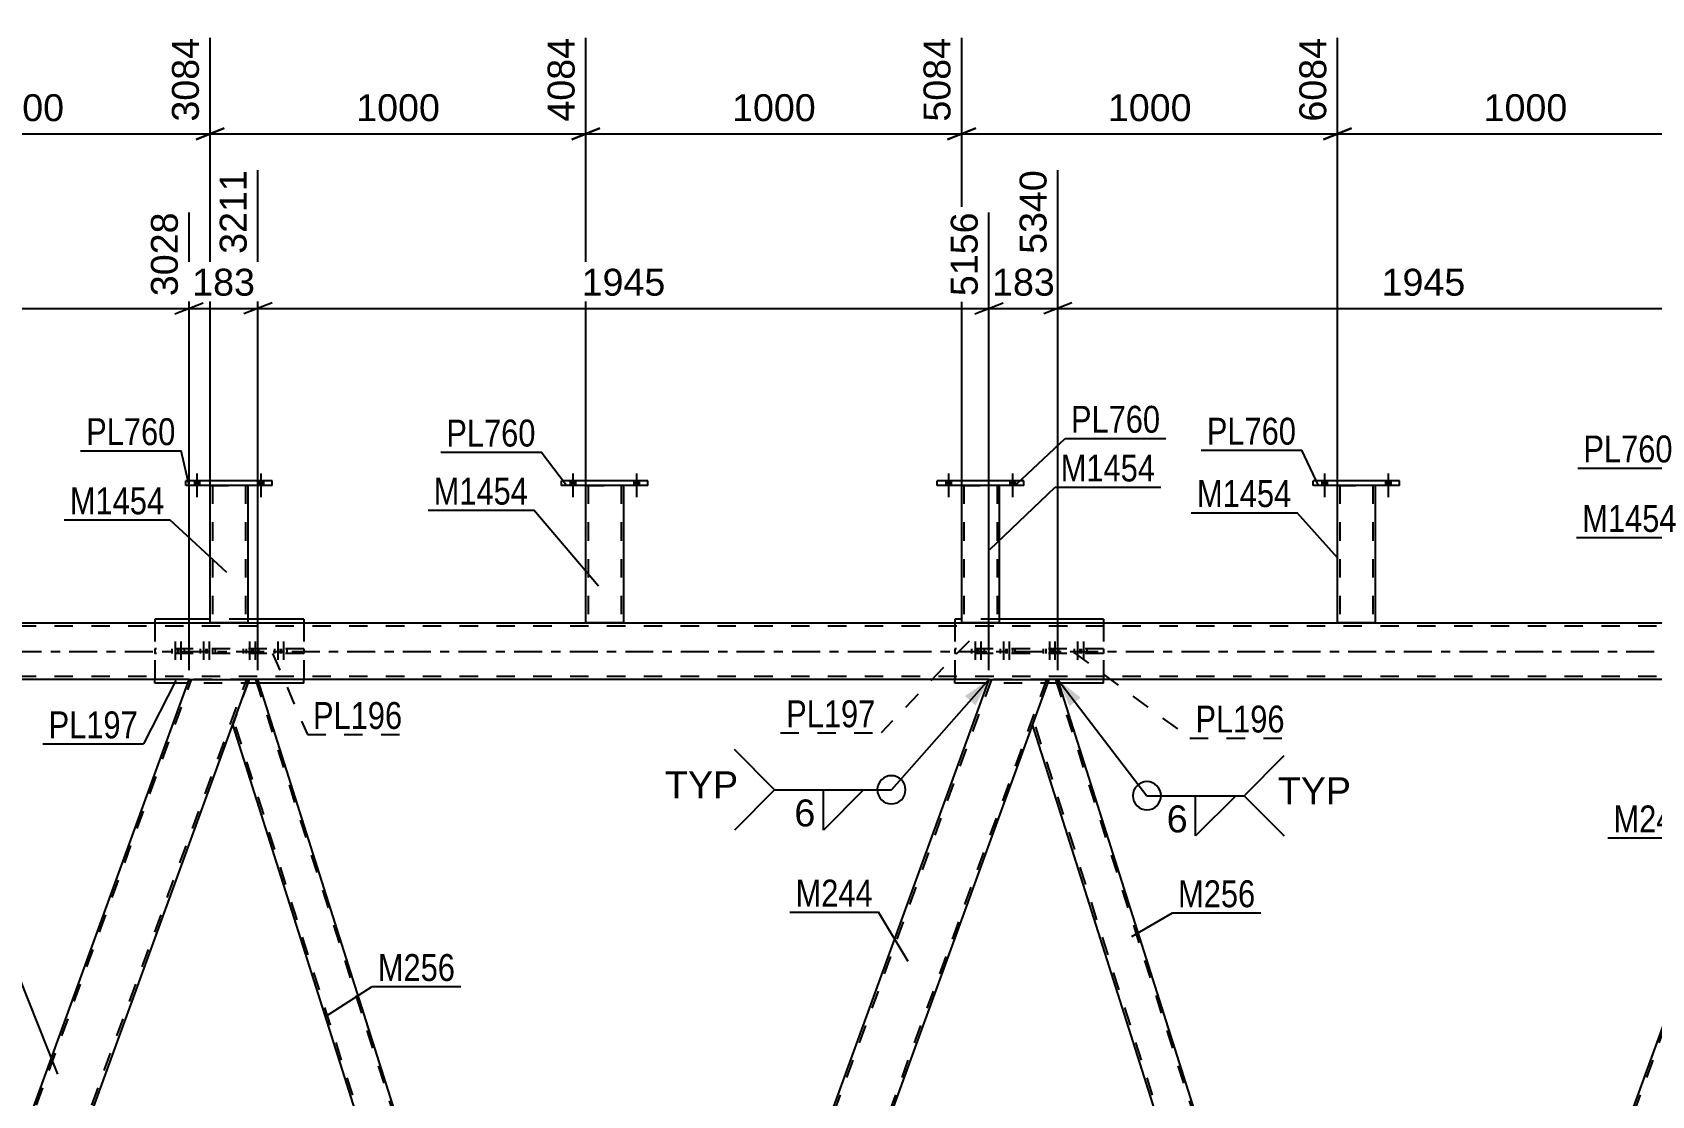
# Model space of a CAD drawing. Header units: millimetres. Extents: x -136 to 705, y -401 to 193.
# Drawn here: x 64.4 to 236.8, y -47.3 to 65.9 of the extents above; entities that cross this region are included whole.
import ezdxf

# ---------------------------------------------------------------- set-up
doc = ezdxf.new("R2010")
doc.units = ezdxf.units.MM
doc.linetypes.add('DXK_LINE_DOT2', pattern=[3.9198, 1.9599, -1.9599])
doc.linetypes.add('DXK_LINE_DOT3', pattern=[5.9187, 2.979, -0.9799, 0.9799, -0.9799])
doc.styles.add('Arial', font='ARIAL.TTF', dxfattribs={"height": 0.2})
doc.styles.add('Arial Narrow', font='ARIALN.TTF', dxfattribs={"height": 0.2})

# ---------------------------------------------------------------- blocks, each defined once
blk = doc.blocks.new('Part-318464307-3209 - 3161')
at = {"color": 2, "linetype": 'Continuous'}
for p, q in [((163.34, 3.03), (163.34, 17.67)), ((167.34, 17.67), (167.34, 3.03)), ((167.31, 3.03), (163.34, 3.03)), ((167.34, 3.03), (167.31, 3.03))]:
    blk.add_line(p, q, dxfattribs=at)
at = {"color": 7, "linetype": 'DXK_LINE_DOT2'}
for p, q in [((163.34, 17.67), (167.34, 17.67)), ((163.58, 17.67), (163.58, 3.03)), ((167.1, 17.67), (167.1, 3.03)), ((167.03, 3.03), (167.05, 3.03)), ((167.05, 3.03), (167.09, 3.03)), ((167.09, 3.03), (167.1, 3.03))]:
    blk.add_line(p, q, dxfattribs=at)
blk = doc.blocks.new('Part-318464307-3214 - 3161')
at = {"color": 2, "linetype": 'Continuous'}
for p, q in [((160.74, 17.67), (160.74, 18.15)), ((169.94, 18.15), (160.74, 18.15)), ((169.94, 17.67), (160.74, 17.67)), ((169.94, 17.67), (169.94, 18.15))]:
    blk.add_line(p, q, dxfattribs=at)
blk = doc.blocks.new('Part-318464307-3348 - 3161')
at = {"color": 2, "linetype": 'Continuous'}
for p, q in [((83.35, 3.03), (83.35, 17.67)), ((87.35, 17.67), (87.35, 3.03)), ((87.31, 3.03), (83.35, 3.03)), ((87.35, 3.03), (87.31, 3.03))]:
    blk.add_line(p, q, dxfattribs=at)
at = {"color": 7, "linetype": 'DXK_LINE_DOT2'}
for p, q in [((83.35, 17.67), (87.35, 17.67)), ((83.59, 17.67), (83.59, 3.03)), ((87.11, 17.67), (87.11, 3.03)), ((87.09, 3.03), (87.11, 3.03))]:
    blk.add_line(p, q, dxfattribs=at)
blk = doc.blocks.new('Part-318464307-3219 - 3161')
at = {"color": 2, "linetype": 'Continuous'}
for p, q in [((203.34, 3.03), (203.34, 17.67)), ((207.34, 17.67), (207.34, 3.03)), ((207.31, 3.03), (203.34, 3.03)), ((207.34, 3.03), (207.31, 3.03))]:
    blk.add_line(p, q, dxfattribs=at)
at = {"color": 7, "linetype": 'DXK_LINE_DOT2'}
for p, q in [((203.34, 17.67), (207.34, 17.67)), ((203.58, 17.67), (203.58, 3.03)), ((207.1, 17.67), (207.1, 3.03)), ((207.08, 3.03), (207.1, 3.03))]:
    blk.add_line(p, q, dxfattribs=at)
blk = doc.blocks.new('Part-318464307-3231 - 3161')
at = {"color": 2, "linetype": 'Continuous'}
for p, q in [((80.75, 17.67), (80.75, 18.15)), ((89.95, 18.15), (80.75, 18.15)), ((89.95, 17.67), (80.75, 17.67)), ((89.95, 17.67), (89.95, 18.15))]:
    blk.add_line(p, q, dxfattribs=at)
blk = doc.blocks.new('Part-318464307-3256 - 3161')
at = {"color": 2, "linetype": 'Continuous'}
for p, q in [((200.74, 17.67), (200.74, 18.15)), ((209.94, 18.15), (200.74, 18.15)), ((209.94, 17.67), (200.74, 17.67)), ((209.94, 17.67), (209.94, 18.15))]:
    blk.add_line(p, q, dxfattribs=at)
blk = doc.blocks.new('Bolt-318464307-3351 - 3161')
at = {"linetype": 'Continuous'}
for points in [[(161.66, 17.67), (162.22, 17.67), (162.22, 18.15), (161.66, 18.15)], [(161.66, 17.67), (162.22, 17.67), (162.22, 18.15), (161.66, 18.15)], [(168.46, 17.67), (169.02, 17.67), (169.02, 18.15), (168.46, 18.15)], [(168.46, 17.67), (169.02, 17.67), (169.02, 18.15), (168.46, 18.15)]]:
    blk.add_hatch(color=1, dxfattribs=at).paths.add_polyline_path(points)
at = {"color": 1, "linetype": 'Continuous'}
for p, q in [((161.66, 18.15), (161.66, 17.67)), ((161.66, 18.15), (161.66, 17.67)), ((161.94, 18.95), (161.94, 16.43)), ((161.94, 18.95), (161.94, 16.43)), ((162.22, 18.15), (162.22, 17.67)), ((162.22, 18.15), (162.22, 17.67)), ((168.46, 18.15), (168.46, 17.67)), ((168.46, 18.15), (168.46, 17.67)), ((168.74, 18.95), (168.74, 16.43)), ((168.74, 18.95), (168.74, 16.43)), ((169.02, 18.15), (169.02, 17.67)), ((169.02, 18.15), (169.02, 17.67))]:
    blk.add_line(p, q, dxfattribs=at)
blk = doc.blocks.new('Part-318464307-3361 - 3161')
at = {"color": 7, "linetype": 'DXK_LINE_DOT2'}
for p, q in [((629.28, 2.68), (-40.02, 2.68)), ((629.28, -2.68), (-40.02, -2.68)), ((87.49, -3), (81.11, -3)), ((172.62, -3), (166.24, -3))]:
    blk.add_line(p, q, dxfattribs=at)
at = {"color": 2, "linetype": 'Continuous'}
for p, q in [((629.28, 3), (-36.02, 3)), ((81.11, -3), (2.36, -3)), ((166.24, -3), (87.49, -3)), ((251.37, -3), (172.62, -3))]:
    blk.add_line(p, q, dxfattribs=at)
at = {"color": 7, "linetype": 'DXK_LINE_DOT3'}
blk.add_line((-50.02, 0), (629.28, 0), dxfattribs=at)
blk = doc.blocks.new('Part-318464307-3371 - 3161')
at = {"color": 2, "linetype": 'Continuous'}
for p, q in [((120.74, 17.67), (120.74, 18.15)), ((129.94, 18.15), (120.74, 18.15)), ((129.94, 17.67), (120.74, 17.67)), ((129.94, 17.67), (129.94, 18.15))]:
    blk.add_line(p, q, dxfattribs=at)
blk = doc.blocks.new('Bolt-318464307-3752 - 3161')
at = {"linetype": 'Continuous'}
for points in [[(81.67, 17.67), (82.23, 17.67), (82.23, 18.15), (81.67, 18.15)], [(81.67, 17.67), (82.23, 17.67), (82.23, 18.15), (81.67, 18.15)], [(88.47, 17.67), (89.03, 17.67), (89.03, 18.15), (88.47, 18.15)], [(88.47, 17.67), (89.03, 17.67), (89.03, 18.15), (88.47, 18.15)]]:
    blk.add_hatch(color=1, dxfattribs=at).paths.add_polyline_path(points)
at = {"color": 1, "linetype": 'Continuous'}
for p, q in [((81.67, 18.15), (81.67, 17.67)), ((81.67, 18.15), (81.67, 17.67)), ((81.95, 18.95), (81.95, 16.43)), ((81.95, 18.95), (81.95, 16.43)), ((82.23, 18.15), (82.23, 17.67)), ((82.23, 18.15), (82.23, 17.67)), ((88.47, 18.15), (88.47, 17.67)), ((88.47, 18.15), (88.47, 17.67)), ((88.75, 18.95), (88.75, 16.43)), ((88.75, 18.95), (88.75, 16.43)), ((89.03, 18.15), (89.03, 17.67)), ((89.03, 18.15), (89.03, 17.67))]:
    blk.add_line(p, q, dxfattribs=at)
blk = doc.blocks.new('Part-318464307-3433 - 3161')
at = {"color": 2, "linetype": 'Continuous'}
for p, q in [((251.37, -3), (208.07, -121.97)), ((257.76, -3), (214.46, -121.97)), ((251.37, -3), (257.76, -3)), ((214.42, -121.97), (208.07, -121.97)), ((214.46, -121.97), (214.42, -121.97))]:
    blk.add_line(p, q, dxfattribs=at)
at = {"color": 7, "linetype": 'DXK_LINE_DOT2'}
for p, q in [((251.63, -3), (208.33, -121.97)), ((257.5, -3), (214.2, -121.97))]:
    blk.add_line(p, q, dxfattribs=at)
blk = doc.blocks.new('Part-318464307-3438 - 3161')
at = {"color": 7, "linetype": 'DXK_LINE_DOT2'}
for p, q in [((87.49, -3), (85.76, -7.77)), ((88.44, -3), (87.49, -3)), ((88.19, -3), (124.54, -117.58)), ((122.24, -121.97), (85.89, -7.4)), ((122.94, -121.97), (124.67, -117.21)), ((121.99, -121.97), (122.94, -121.97))]:
    blk.add_line(p, q, dxfattribs=at)
at = {"color": 2, "linetype": 'Continuous'}
for p, q in [((124.67, -117.21), (88.44, -3)), ((121.99, -121.97), (85.76, -7.77))]:
    blk.add_line(p, q, dxfattribs=at)
blk = doc.blocks.new('Part-318464307-3524 - 3161')
at = {"color": 7, "linetype": 'DXK_LINE_DOT2'}
for p, q in [((178.45, 0.27), (162.6, 0.27)), ((162.6, 0.27), (162.6, -0.21)), ((169, 0.27), (169, -0.21)), ((172.04, -0.21), (172.04, 0.27)), ((178.45, 0.27), (178.45, -0.21)), ((178.45, -0.21), (162.6, -0.21))]:
    blk.add_line(p, q, dxfattribs=at)
blk = doc.blocks.new('Part-318464307-3529 - 3161')
at = {"color": 2, "linetype": 'Continuous'}
for p, q in [((162.6, 3.43), (162.6, 3)), ((163.34, 3.43), (162.6, 3.43)), ((178.45, 3.43), (167.34, 3.43)), ((178.45, 3.43), (178.45, 3)), ((162.6, -3.37), (162.6, -3)), ((166.11, -3.37), (162.6, -3.37)), ((178.45, -3.37), (173.69, -3.37)), ((178.45, -3.37), (178.45, -3))]:
    blk.add_line(p, q, dxfattribs=at)
at = {"color": 7, "linetype": 'DXK_LINE_DOT2'}
for p, q in [((162.6, 3), (162.6, -3)), ((167.34, 3.43), (163.34, 3.43)), ((178.45, 3), (178.45, -3)), ((173.69, -3.37), (166.11, -3.37))]:
    blk.add_line(p, q, dxfattribs=at)
blk = doc.blocks.new('Bolt-318464307-3753 - 3161')
at = {"color": 1, "linetype": 'DXK_LINE_DOT2'}
for p, q in [((172.31, 0.27), (172.31, -0.21)), ((172.67, 1.07), (172.67, -1.93)), ((172.91, 0.27), (172.91, -0.21)), ((173.03, 0.27), (173.03, -0.21)), ((173.27, 1.07), (173.27, -1.93)), ((173.63, 0.27), (173.63, -0.21)), ((175.32, 0.27), (175.32, -0.21)), ((175.68, 1.07), (175.68, -1.93)), ((175.93, 0.27), (175.93, -0.21)), ((176.04, 0.27), (176.04, -0.21)), ((176.29, 1.07), (176.29, -1.93)), ((176.65, 0.27), (176.65, -0.21))]:
    blk.add_line(p, q, dxfattribs=at)
blk = doc.blocks.new('Part-318464307-3626 - 3161')
at = {"color": 2, "linetype": 'Continuous'}
for p, q in [((77.46, 3.43), (77.46, 3)), ((83.35, 3.43), (77.46, 3.43)), ((93.32, 3.43), (87.35, 3.43)), ((93.32, 3.43), (93.32, 3)), ((77.46, -3.37), (77.46, -3)), ((80.97, -3.37), (77.46, -3.37)), ((93.32, -3.37), (88.56, -3.37)), ((93.32, -3.37), (93.32, -3))]:
    blk.add_line(p, q, dxfattribs=at)
at = {"color": 7, "linetype": 'DXK_LINE_DOT2'}
for p, q in [((77.46, 3), (77.46, -3)), ((87.35, 3.43), (83.35, 3.43)), ((93.32, 3), (93.32, -3)), ((88.56, -3.37), (80.97, -3.37))]:
    blk.add_line(p, q, dxfattribs=at)
blk = doc.blocks.new('Bolt-318464307-3628 - 3161')
at = {"color": 1, "linetype": 'DXK_LINE_DOT2'}
for p, q in [((87.17, 0.27), (87.17, -0.21)), ((87.53, 1.07), (87.53, -1.93)), ((87.78, 0.27), (87.78, -0.21)), ((87.89, 0.27), (87.89, -0.21)), ((88.14, 1.07), (88.14, -1.93)), ((88.5, 0.27), (88.5, -0.21)), ((90.19, 0.27), (90.19, -0.21)), ((90.55, 1.07), (90.55, -1.93)), ((90.79, 0.27), (90.79, -0.21)), ((90.91, 0.27), (90.91, -0.21)), ((91.15, 1.07), (91.15, -1.93)), ((91.51, 0.27), (91.51, -0.21))]:
    blk.add_line(p, q, dxfattribs=at)
blk = doc.blocks.new('Bolt-318464307-3630 - 3161')
at = {"color": 1, "linetype": 'DXK_LINE_DOT2'}
for p, q in [((164.4, 0.27), (164.4, -0.21)), ((164.76, 1.07), (164.76, -1.93)), ((165, 0.27), (165, -0.21)), ((165.12, 0.27), (165.12, -0.21)), ((165.36, 1.07), (165.36, -1.93)), ((165.72, 0.27), (165.72, -0.21)), ((167.42, 0.27), (167.42, -0.21)), ((167.78, 1.07), (167.78, -1.93)), ((168.02, 0.27), (168.02, -0.21)), ((168.14, 0.27), (168.14, -0.21)), ((168.38, 1.07), (168.38, -1.93)), ((168.74, 0.27), (168.74, -0.21))]:
    blk.add_line(p, q, dxfattribs=at)
blk = doc.blocks.new('Part-318464307-3650 - 3161')
at = {"color": 2, "linetype": 'Continuous'}
for p, q in [((123.34, 3.03), (123.34, 17.67)), ((127.34, 17.67), (127.34, 3.03)), ((127.31, 3.03), (123.34, 3.03)), ((127.34, 3.03), (127.31, 3.03))]:
    blk.add_line(p, q, dxfattribs=at)
at = {"color": 7, "linetype": 'DXK_LINE_DOT2'}
for p, q in [((123.34, 17.67), (127.34, 17.67)), ((123.58, 17.67), (123.58, 3.03)), ((127.1, 17.67), (127.1, 3.03)), ((127.09, 3.03), (127.1, 3.03))]:
    blk.add_line(p, q, dxfattribs=at)
blk = doc.blocks.new('Bolt-318464307-3677 - 3161')
at = {"linetype": 'Continuous'}
for points in [[(201.66, 17.67), (202.22, 17.67), (202.22, 18.15), (201.66, 18.15)], [(201.66, 17.67), (202.22, 17.67), (202.22, 18.15), (201.66, 18.15)], [(208.46, 17.67), (209.02, 17.67), (209.02, 18.15), (208.46, 18.15)], [(208.46, 17.67), (209.02, 17.67), (209.02, 18.15), (208.46, 18.15)]]:
    blk.add_hatch(color=1, dxfattribs=at).paths.add_polyline_path(points)
at = {"color": 1, "linetype": 'Continuous'}
for p, q in [((201.66, 18.15), (201.66, 17.67)), ((201.66, 18.15), (201.66, 17.67)), ((201.94, 18.95), (201.94, 16.43)), ((201.94, 18.95), (201.94, 16.43)), ((202.22, 18.15), (202.22, 17.67)), ((202.22, 18.15), (202.22, 17.67)), ((208.46, 18.15), (208.46, 17.67)), ((208.46, 18.15), (208.46, 17.67)), ((208.74, 18.95), (208.74, 16.43)), ((208.74, 18.95), (208.74, 16.43)), ((209.02, 18.15), (209.02, 17.67)), ((209.02, 18.15), (209.02, 17.67))]:
    blk.add_line(p, q, dxfattribs=at)
blk = doc.blocks.new('Part-318464307-3690 - 3161')
at = {"color": 2, "linetype": 'Continuous'}
for p, q in [((166.24, -3), (122.94, -121.97)), ((172.62, -3), (129.32, -121.97)), ((166.24, -3), (172.62, -3)), ((129.28, -121.97), (122.94, -121.97)), ((129.32, -121.97), (129.28, -121.97))]:
    blk.add_line(p, q, dxfattribs=at)
at = {"color": 7, "linetype": 'DXK_LINE_DOT2'}
for p, q in [((166.5, -3), (123.19, -121.97)), ((172.37, -3), (129.07, -121.97))]:
    blk.add_line(p, q, dxfattribs=at)
blk = doc.blocks.new('Bolt-318464307-3738 - 3161')
at = {"linetype": 'Continuous'}
for points in [[(121.66, 17.67), (122.22, 17.67), (122.22, 18.15), (121.66, 18.15)], [(121.66, 17.67), (122.22, 17.67), (122.22, 18.15), (121.66, 18.15)], [(128.46, 17.67), (129.02, 17.67), (129.02, 18.15), (128.46, 18.15)], [(128.46, 17.67), (129.02, 17.67), (129.02, 18.15), (128.46, 18.15)]]:
    blk.add_hatch(color=1, dxfattribs=at).paths.add_polyline_path(points)
at = {"color": 1, "linetype": 'Continuous'}
for p, q in [((121.66, 18.15), (121.66, 17.67)), ((121.66, 18.15), (121.66, 17.67)), ((121.94, 18.95), (121.94, 16.43)), ((121.94, 18.95), (121.94, 16.43)), ((122.22, 18.15), (122.22, 17.67)), ((122.22, 18.15), (122.22, 17.67)), ((128.46, 18.15), (128.46, 17.67)), ((128.46, 18.15), (128.46, 17.67)), ((128.74, 18.95), (128.74, 16.43)), ((128.74, 18.95), (128.74, 16.43)), ((129.02, 18.15), (129.02, 17.67)), ((129.02, 18.15), (129.02, 17.67))]:
    blk.add_line(p, q, dxfattribs=at)
blk = doc.blocks.new('Bolt-318464307-3739 - 3161')
at = {"color": 1, "linetype": 'DXK_LINE_DOT2'}
for p, q in [((79.27, 0.27), (79.27, -0.21)), ((79.63, 1.07), (79.63, -1.93)), ((79.87, 0.27), (79.87, -0.21)), ((79.99, 0.27), (79.99, -0.21)), ((80.23, 1.07), (80.23, -1.93)), ((80.59, 0.27), (80.59, -0.21)), ((82.28, 0.27), (82.28, -0.21)), ((82.64, 1.07), (82.64, -1.93)), ((82.88, 0.27), (82.88, -0.21)), ((83, 0.27), (83, -0.21)), ((83.24, 1.07), (83.24, -1.93)), ((83.6, 0.27), (83.6, -0.21))]:
    blk.add_line(p, q, dxfattribs=at)
blk = doc.blocks.new('Part-318464307-3773 - 3161')
at = {"color": 7, "linetype": 'DXK_LINE_DOT2'}
for p, q in [((172.62, -3), (170.89, -7.77)), ((173.57, -3), (172.62, -3)), ((173.32, -3), (209.67, -117.58)), ((207.37, -121.97), (171.02, -7.4)), ((208.07, -121.97), (209.81, -117.21)), ((207.12, -121.97), (208.07, -121.97))]:
    blk.add_line(p, q, dxfattribs=at)
at = {"color": 2, "linetype": 'Continuous'}
for p, q in [((209.81, -117.21), (173.57, -3)), ((207.12, -121.97), (170.89, -7.77))]:
    blk.add_line(p, q, dxfattribs=at)
blk = doc.blocks.new('Part-318464307-3783 - 3161')
at = {"color": 2, "linetype": 'Continuous'}
for p, q in [((37.8, -121.97), (81.11, -3)), ((44.19, -121.97), (87.49, -3)), ((81.11, -3), (87.49, -3)), ((44.15, -121.97), (37.8, -121.97)), ((44.19, -121.97), (44.15, -121.97))]:
    blk.add_line(p, q, dxfattribs=at)
at = {"color": 7, "linetype": 'DXK_LINE_DOT2'}
for p, q in [((38.06, -121.97), (81.36, -3)), ((43.93, -121.97), (87.24, -3))]:
    blk.add_line(p, q, dxfattribs=at)
blk = doc.blocks.new('Part-318464307-3793 - 3161')
at = {"color": 7, "linetype": 'DXK_LINE_DOT2'}
for p, q in [((93.32, 0.27), (77.46, 0.27)), ((77.46, 0.27), (77.46, -0.21)), ((83.87, 0.27), (83.87, -0.21)), ((86.91, -0.21), (86.91, 0.27)), ((93.32, 0.27), (93.32, -0.21)), ((93.32, -0.21), (77.46, -0.21))]:
    blk.add_line(p, q, dxfattribs=at)
blk = doc.blocks.new('StraightDimension-318464307-4504 - 3161')
at = {"color": 7, "linetype": 'Continuous'}
for p, q in [((83.35, 17.62), (83.35, 65.3)), ((123.34, 16.31), (123.34, 65.3)), ((84.85, 55.7), (81.85, 54.5)), ((121.84, 54.5), (124.84, 55.7)), ((83.35, 55.1), (123.34, 55.1))]:
    blk.add_line(p, q, dxfattribs=at)
at = {"color": 0, "linetype": 'Continuous'}
blk.add_wipeout([(122.74, 65.9), (118.54, 65.9), (118.54, 55.8), (122.74, 55.8)], dxfattribs=at)
at = {"color": 0}
blk.add_wipeout([(108.39, 55.85), (108.39, 60.05), (98.3, 60.05), (98.3, 55.85)], dxfattribs=at)
at = {"color": 3, "linetype": 'Continuous', "style": 'Arial'}
blk.add_text('4084', height=2.865, rotation=90.0002, dxfattribs=at).set_placement((122.14, 56.4))
at = {"color": 3, "style": 'Arial'}
blk.add_text('1000', height=2.865, dxfattribs=at).set_placement((98.9, 56.45))
blk = doc.blocks.new('StraightDimension-318464307-4514 - 3161')
at = {"color": 7, "linetype": 'Continuous'}
for p, q in [((43.34, 17.62), (43.34, 65.3)), ((83.35, 17.62), (83.35, 65.3)), ((44.84, 55.7), (41.84, 54.5)), ((81.85, 54.5), (84.85, 55.7)), ((43.34, 55.1), (83.35, 55.1))]:
    blk.add_line(p, q, dxfattribs=at)
at = {"color": 0, "linetype": 'Continuous'}
blk.add_wipeout([(82.75, 65.9), (78.55, 65.9), (78.55, 55.8), (82.75, 55.8)], dxfattribs=at)
at = {"color": 0}
blk.add_wipeout([(68.39, 55.85), (68.39, 60.05), (58.3, 60.05), (58.3, 55.85)], dxfattribs=at)
at = {"color": 3, "linetype": 'Continuous', "style": 'Arial'}
blk.add_text('3084', height=2.865, rotation=90.0002, dxfattribs=at).set_placement((82.15, 56.4))
at = {"color": 3, "style": 'Arial'}
blk.add_text('1000', height=2.865, dxfattribs=at).set_placement((58.9, 56.45))
blk = doc.blocks.new('StraightDimension-318464307-4474 - 3161')
at = {"color": 7, "linetype": 'Continuous'}
for p, q in [((203.34, 15.44), (203.34, 65.3)), ((243.34, 18.67), (243.34, 65.3)), ((204.84, 55.7), (201.84, 54.5)), ((241.84, 54.5), (244.84, 55.7)), ((203.34, 55.1), (243.34, 55.1))]:
    blk.add_line(p, q, dxfattribs=at)
at = {"color": 0, "linetype": 'Continuous'}
blk.add_wipeout([(242.74, 65.9), (238.54, 65.9), (238.54, 55.8), (242.74, 55.8)], dxfattribs=at)
at = {"color": 0}
blk.add_wipeout([(228.39, 55.85), (228.39, 60.05), (218.29, 60.05), (218.29, 55.85)], dxfattribs=at)
at = {"color": 3, "linetype": 'Continuous', "style": 'Arial'}
blk.add_text('7084', height=2.865, rotation=90.0002, dxfattribs=at).set_placement((242.14, 56.4))
at = {"color": 3, "style": 'Arial'}
blk.add_text('1000', height=2.865, dxfattribs=at).set_placement((218.89, 56.45))
blk = doc.blocks.new('StraightDimension-318464307-4916 - 3161')
at = {"color": 7, "linetype": 'Continuous'}
for p, q in [((173.57, -2), (173.57, 51.22)), ((166.24, -2), (166.24, 46.72)), ((164.74, 35.92), (167.74, 37.12)), ((166.24, 36.52), (173.57, 36.52)), ((175.07, 37.12), (172.07, 35.92))]:
    blk.add_line(p, q, dxfattribs=at)
at = {"color": 0}
blk.add_wipeout([(173.84, 37.27), (173.84, 41.47), (165.97, 41.47), (165.97, 37.27)], dxfattribs=at)
at = {"color": 3, "style": 'Arial'}
blk.add_text('183', height=2.865, dxfattribs=at).set_placement((166.57, 37.87))
at = {"color": 0, "linetype": 'Continuous'}
blk.add_wipeout([(172.97, 51.82), (168.77, 51.82), (168.77, 41.72), (172.97, 41.72)], dxfattribs=at)
at = {"color": 3, "linetype": 'Continuous', "style": 'Arial'}
blk.add_text('5340', height=2.865, rotation=90.0002, dxfattribs=at).set_placement((172.37, 42.32))
blk = doc.blocks.new('StraightDimension-318464307-4890 - 3161')
at = {"color": 7, "linetype": 'Continuous'}
for p, q in [((173.57, -2), (173.57, 51.22)), ((251.37, -2), (251.37, 46.72)), ((175.07, 37.12), (172.07, 35.92)), ((173.57, 36.52), (251.37, 36.52)), ((249.87, 35.92), (252.87, 37.12))]:
    blk.add_line(p, q, dxfattribs=at)
at = {"color": 0, "linetype": 'Continuous'}
blk.add_wipeout([(250.77, 47.32), (246.57, 47.32), (246.57, 37.22), (250.77, 37.22)], dxfattribs=at)
at = {"color": 0}
blk.add_wipeout([(217.52, 37.27), (217.52, 41.47), (207.43, 41.47), (207.43, 37.27)], dxfattribs=at)
at = {"color": 3, "linetype": 'Continuous', "style": 'Arial'}
blk.add_text('7285', height=2.865, rotation=90.0002, dxfattribs=at).set_placement((250.17, 37.82))
at = {"color": 3, "style": 'Arial'}
blk.add_text('1945', height=2.865, dxfattribs=at).set_placement((208.03, 37.87))
blk = doc.blocks.new('StraightDimension-318464307-4994 - 3161')
at = {"color": 7, "linetype": 'Continuous'}
for p, q in [((3.31, -2), (3.31, 51.22)), ((81.11, -2), (81.11, 46.72)), ((4.81, 37.12), (1.81, 35.92)), ((3.31, 36.52), (81.11, 36.52)), ((79.61, 35.92), (82.61, 37.12))]:
    blk.add_line(p, q, dxfattribs=at)
at = {"color": 0, "linetype": 'Continuous'}
blk.add_wipeout([(80.51, 47.32), (76.31, 47.32), (76.31, 37.22), (80.51, 37.22)], dxfattribs=at)
at = {"color": 0}
blk.add_wipeout([(47.25, 37.27), (47.25, 41.47), (37.16, 41.47), (37.16, 37.27)], dxfattribs=at)
at = {"color": 3, "linetype": 'Continuous', "style": 'Arial'}
blk.add_text('3028', height=2.865, rotation=90.0002, dxfattribs=at).set_placement((79.91, 37.82))
at = {"color": 3, "style": 'Arial'}
blk.add_text('1945', height=2.865, dxfattribs=at).set_placement((37.76, 37.87))
blk = doc.blocks.new('StraightDimension-318464307-4484 - 3161')
at = {"color": 7, "linetype": 'Continuous'}
for p, q in [((163.34, 15.44), (163.34, 65.3)), ((203.34, 15.44), (203.34, 65.3)), ((164.84, 55.7), (161.84, 54.5)), ((201.84, 54.5), (204.84, 55.7)), ((163.34, 55.1), (203.34, 55.1))]:
    blk.add_line(p, q, dxfattribs=at)
at = {"color": 0, "linetype": 'Continuous'}
blk.add_wipeout([(202.74, 65.9), (198.54, 65.9), (198.54, 55.8), (202.74, 55.8)], dxfattribs=at)
at = {"color": 0}
blk.add_wipeout([(188.39, 55.85), (188.39, 60.05), (178.3, 60.05), (178.3, 55.85)], dxfattribs=at)
at = {"color": 3, "linetype": 'Continuous', "style": 'Arial'}
blk.add_text('6084', height=2.865, rotation=90.0002, dxfattribs=at).set_placement((202.14, 56.4))
at = {"color": 3, "style": 'Arial'}
blk.add_text('1000', height=2.865, dxfattribs=at).set_placement((178.9, 56.45))
blk = doc.blocks.new('StraightDimension-318464307-4494 - 3161')
at = {"color": 7, "linetype": 'Continuous'}
for p, q in [((123.34, 16.31), (123.34, 65.3)), ((163.34, 15.44), (163.34, 65.3)), ((124.84, 55.7), (121.84, 54.5)), ((161.84, 54.5), (164.84, 55.7)), ((123.34, 55.1), (163.34, 55.1))]:
    blk.add_line(p, q, dxfattribs=at)
at = {"color": 0, "linetype": 'Continuous'}
blk.add_wipeout([(162.74, 65.9), (158.54, 65.9), (158.54, 55.8), (162.74, 55.8)], dxfattribs=at)
at = {"color": 0}
blk.add_wipeout([(148.39, 55.85), (148.39, 60.05), (138.3, 60.05), (138.3, 55.85)], dxfattribs=at)
at = {"color": 3, "linetype": 'Continuous', "style": 'Arial'}
blk.add_text('5084', height=2.865, rotation=90.0002, dxfattribs=at).set_placement((162.14, 56.4))
at = {"color": 3, "style": 'Arial'}
blk.add_text('1000', height=2.865, dxfattribs=at).set_placement((138.9, 56.45))
blk = doc.blocks.new('StraightDimension-318464307-4942 - 3161')
at = {"color": 7, "linetype": 'Continuous'}
for p, q in [((88.44, -2), (88.44, 51.22)), ((166.24, -2), (166.24, 46.72)), ((89.94, 37.12), (86.94, 35.92)), ((88.44, 36.52), (166.24, 36.52)), ((164.74, 35.92), (167.74, 37.12))]:
    blk.add_line(p, q, dxfattribs=at)
at = {"color": 0, "linetype": 'Continuous'}
blk.add_wipeout([(165.64, 47.32), (161.44, 47.32), (161.44, 37.22), (165.64, 37.22)], dxfattribs=at)
at = {"color": 0}
blk.add_wipeout([(132.39, 37.27), (132.39, 41.47), (122.29, 41.47), (122.29, 37.27)], dxfattribs=at)
at = {"color": 3, "linetype": 'Continuous', "style": 'Arial'}
blk.add_text('5156', height=2.865, rotation=90.0002, dxfattribs=at).set_placement((165.04, 37.82))
at = {"color": 3, "style": 'Arial'}
blk.add_text('1945', height=2.865, dxfattribs=at).set_placement((122.89, 37.87))
blk = doc.blocks.new('StraightDimension-318464307-4968 - 3161')
at = {"color": 7, "linetype": 'Continuous'}
for p, q in [((88.44, -2), (88.44, 51.22)), ((81.11, -2), (81.11, 46.72)), ((79.61, 35.92), (82.61, 37.12)), ((81.11, 36.52), (88.44, 36.52)), ((89.94, 37.12), (86.94, 35.92))]:
    blk.add_line(p, q, dxfattribs=at)
at = {"color": 0}
blk.add_wipeout([(88.71, 37.27), (88.71, 41.47), (80.84, 41.47), (80.84, 37.27)], dxfattribs=at)
at = {"color": 3, "style": 'Arial'}
blk.add_text('183', height=2.865, dxfattribs=at).set_placement((81.44, 37.87))
at = {"color": 0, "linetype": 'Continuous'}
blk.add_wipeout([(87.84, 51.82), (83.64, 51.82), (83.64, 41.72), (87.84, 41.72)], dxfattribs=at)
at = {"color": 3, "linetype": 'Continuous', "style": 'Arial'}
blk.add_text('3211', height=2.865, rotation=90.0002, dxfattribs=at).set_placement((87.24, 42.32))
blk = doc.blocks.new('Mark-318464307-3179 - 3161')
at = {"color": 0}
blk.add_wipeout([(239.45, 12.72), (239.45, 15.72), (229.39, 15.72), (229.39, 12.72)], dxfattribs=at)
blk.add_wipeout([(239.45, 12.72), (239.45, 15.72), (229.39, 15.72), (229.39, 12.72)], dxfattribs=at)
at = {"color": 30, "linetype": 'Continuous'}
for p in [(228.79, 12.12), (243.5, 7.77)]:
    blk.add_line(p, (240.05, 12.12), dxfattribs=at)
at = {"color": 3, "style": 'Arial Narrow'}
blk.add_text('M1454', height=2.863, dxfattribs=at).set_placement((229.39, 12.72))
blk = doc.blocks.new('Mark-318464307-3227 - 3161')
at = {"color": 0}
blk.add_wipeout([(79.67, 21.96), (79.67, 24.96), (70.16, 24.96), (70.16, 21.96)], dxfattribs=at)
blk.add_wipeout([(79.67, 21.96), (79.67, 24.96), (70.16, 24.96), (70.16, 21.96)], dxfattribs=at)
at = {"color": 30, "linetype": 'Continuous'}
for p in [(69.56, 21.36), (81.11, 17.67)]:
    blk.add_line(p, (80.27, 21.36), dxfattribs=at)
at = {"color": 3, "style": 'Arial Narrow'}
blk.add_text('PL760', height=2.863, dxfattribs=at).set_placement((70.16, 21.96))
blk = doc.blocks.new('Mark-318464307-3525 - 3161')
at = {"color": 0}
blk.add_wipeout([(154.16, -8.07), (154.16, -5.07), (144.66, -5.07), (144.66, -8.07)], dxfattribs=at)
blk.add_wipeout([(154.16, -8.07), (154.16, -5.07), (144.66, -5.07), (144.66, -8.07)], dxfattribs=at)
at = {"color": 30, "linetype": 'DXK_LINE_DOT2'}
for p in [(164.12, 1.11), (144.06, -8.67)]:
    blk.add_line(p, (154.76, -8.67), dxfattribs=at)
at = {"color": 3, "style": 'Arial Narrow'}
blk.add_text('PL197', height=2.863, dxfattribs=at).set_placement((144.66, -8.07))
blk = doc.blocks.new('Mark-318464307-3174 - 3161')
at = {"color": 0}
blk.add_wipeout([(239.01, 20.12), (239.01, 23.12), (229.51, 23.12), (229.51, 20.12)], dxfattribs=at)
blk.add_wipeout([(239.01, 20.12), (239.01, 23.12), (229.51, 23.12), (229.51, 20.12)], dxfattribs=at)
at = {"color": 30, "linetype": 'Continuous'}
for p in [(228.91, 19.52), (241.44, 17.67)]:
    blk.add_line(p, (239.61, 19.52), dxfattribs=at)
at = {"color": 3, "style": 'Arial Narrow'}
blk.add_text('PL760', height=2.863, dxfattribs=at).set_placement((229.51, 20.12))
blk = doc.blocks.new('Mark-318464307-3205 - 3161')
at = {"color": 0}
blk.add_wipeout([(183.93, 18.09), (183.93, 21.09), (173.88, 21.09), (173.88, 18.09)], dxfattribs=at)
blk.add_wipeout([(183.93, 18.09), (183.93, 21.09), (173.88, 21.09), (173.88, 18.09)], dxfattribs=at)
at = {"color": 30, "linetype": 'Continuous'}
for p, q in [((166.32, 10.86), (173.28, 17.49)), ((173.28, 17.49), (184.53, 17.49))]:
    blk.add_line(p, q, dxfattribs=at)
at = {"color": 3, "style": 'Arial Narrow'}
blk.add_text('M1454', height=2.863, dxfattribs=at).set_placement((173.88, 18.09))
blk = doc.blocks.new('Mark-318464307-3210 - 3161')
at = {"color": 0}
blk.add_wipeout([(184.47, 23.28), (184.47, 26.28), (174.97, 26.28), (174.97, 23.28)], dxfattribs=at)
blk.add_wipeout([(184.47, 23.28), (184.47, 26.28), (174.97, 26.28), (174.97, 23.28)], dxfattribs=at)
at = {"color": 30, "linetype": 'Continuous'}
for p, q in [((169.18, 17.81), (174.37, 22.68)), ((174.37, 22.68), (185.07, 22.68))]:
    blk.add_line(p, q, dxfattribs=at)
at = {"color": 3, "style": 'Arial Narrow'}
blk.add_text('PL760', height=2.863, dxfattribs=at).set_placement((174.97, 23.28))
blk = doc.blocks.new('Mark-318464307-3215 - 3161')
at = {"color": 0}
blk.add_wipeout([(198.43, 15.37), (198.43, 18.37), (188.38, 18.37), (188.38, 15.37)], dxfattribs=at)
blk.add_wipeout([(198.43, 15.37), (198.43, 18.37), (188.38, 18.37), (188.38, 15.37)], dxfattribs=at)
at = {"color": 30, "linetype": 'Continuous'}
for p in [(187.78, 14.77), (203.34, 9.96)]:
    blk.add_line(p, (199.03, 14.77), dxfattribs=at)
at = {"color": 3, "style": 'Arial Narrow'}
blk.add_text('M1454', height=2.863, dxfattribs=at).set_placement((188.38, 15.37))
blk = doc.blocks.new('Mark-318464307-3344 - 3161')
at = {"color": 0}
blk.add_wipeout([(78.47, 14.6), (78.47, 17.6), (68.42, 17.6), (68.42, 14.6)], dxfattribs=at)
blk.add_wipeout([(78.47, 14.6), (78.47, 17.6), (68.42, 17.6), (68.42, 14.6)], dxfattribs=at)
at = {"color": 30, "linetype": 'Continuous'}
for p in [(67.82, 14), (85.12, 8.4)]:
    blk.add_line(p, (79.07, 14), dxfattribs=at)
at = {"color": 3, "style": 'Arial Narrow'}
blk.add_text('M1454', height=2.863, dxfattribs=at).set_placement((68.42, 14.6))
blk = doc.blocks.new('Mark-318464307-3434 - 3161')
at = {"color": 0}
blk.add_wipeout([(109.43, -35.08), (109.43, -32.08), (101.2, -32.08), (101.2, -35.08)], dxfattribs=at)
blk.add_wipeout([(109.43, -35.08), (109.43, -32.08), (101.2, -32.08), (101.2, -35.08)], dxfattribs=at)
at = {"color": 30, "linetype": 'Continuous'}
for p, q in [((95.62, -38.85), (100.6, -35.68)), ((100.6, -35.68), (110.03, -35.68))]:
    blk.add_line(p, q, dxfattribs=at)
at = {"color": 3, "style": 'Arial Narrow'}
blk.add_text('M256', height=2.863, dxfattribs=at).set_placement((101.2, -35.08))
blk = doc.blocks.new('Mark-318464307-3252 - 3161')
at = {"color": 0}
blk.add_wipeout([(198.93, 22.01), (198.93, 25.01), (189.43, 25.01), (189.43, 22.01)], dxfattribs=at)
blk.add_wipeout([(198.93, 22.01), (198.93, 25.01), (189.43, 25.01), (189.43, 22.01)], dxfattribs=at)
at = {"color": 30, "linetype": 'Continuous'}
for p in [(188.83, 21.41), (201.33, 17.67)]:
    blk.add_line(p, (199.53, 21.41), dxfattribs=at)
at = {"color": 3, "style": 'Arial Narrow'}
blk.add_text('PL760', height=2.863, dxfattribs=at).set_placement((189.43, 22.01))
blk = doc.blocks.new('Mark-318464307-3367 - 3161')
at = {"color": 0}
blk.add_wipeout([(117.99, 21.81), (117.99, 24.81), (108.49, 24.81), (108.49, 21.81)], dxfattribs=at)
blk.add_wipeout([(117.99, 21.81), (117.99, 24.81), (108.49, 24.81), (108.49, 21.81)], dxfattribs=at)
at = {"color": 30, "linetype": 'Continuous'}
for p in [(107.89, 21.21), (121.28, 17.67)]:
    blk.add_line(p, (118.59, 21.21), dxfattribs=at)
at = {"color": 3, "style": 'Arial Narrow'}
blk.add_text('PL760', height=2.863, dxfattribs=at).set_placement((108.49, 21.81))
blk = doc.blocks.new('Mark-318464307-3429 - 3161')
at = {"color": 0}
blk.add_wipeout([(240.94, -19.26), (240.94, -16.26), (232.71, -16.26), (232.71, -19.26)], dxfattribs=at)
blk.add_wipeout([(240.94, -19.26), (240.94, -16.26), (232.71, -16.26), (232.71, -19.26)], dxfattribs=at)
at = {"color": 30, "linetype": 'Continuous'}
for p in [(232.11, -19.86), (245.57, -25.81)]:
    blk.add_line(p, (241.54, -19.86), dxfattribs=at)
at = {"color": 3, "style": 'Arial Narrow'}
blk.add_text('M244', height=2.863, dxfattribs=at).set_placement((232.71, -19.26))
blk = doc.blocks.new('WeldMark-318464307-5232 - 3161')
at = {"linetype": 'Continuous'}
blk.add_hatch(color=30, dxfattribs=at).paths.add_polyline_path([(174.81, -5.84), (173.57, -3), (176, -4.92)])
at = {"color": 30, "linetype": 'Continuous'}
blk.add_line((173.57, -3), (183.06, -15.36), dxfattribs=at)
at = {"color": 3, "linetype": 'Continuous'}
for q in [(197.67, -11.07), (197.67, -19.64)]:
    blk.add_line((193.39, -15.36), q, dxfattribs=at)
blk.add_arc((183.06, -15.36), 1.5, 90, 270, dxfattribs=at)
at = {"color": 0}
blk.add_wipeout([(187.59, -19.46), (187.59, -16.06), (184.96, -16.06), (184.96, -19.46)], dxfattribs=at)
at = {"color": 30, "linetype": 'Continuous'}
blk.add_line((183.06, -15.36), (193.39, -15.36), dxfattribs=at)
at = {"color": 3, "linetype": 'Continuous'}
for p, q in [((188.24, -15.36), (192.53, -15.36)), ((192.53, -15.36), (188.24, -19.64)), ((188.24, -19.64), (188.24, -15.36))]:
    blk.add_line(p, q, dxfattribs=at)
blk.add_arc((183.06, -15.36), 1.5, 270, 90, dxfattribs=at)
at = {"color": 3, "style": 'Arial'}
blk.add_text('6', height=2.87, dxfattribs=at).set_placement((185.16, -19.26))
at = {"color": 0, "linetype": 'Continuous'}
blk.add_wipeout([(204.76, -16.26), (204.76, -13.26), (196.99, -13.26), (196.99, -16.26)], dxfattribs=at)
blk.add_wipeout([(204.76, -16.26), (204.76, -13.26), (196.99, -13.26), (196.99, -16.26)], dxfattribs=at)
at = {"color": 3, "linetype": 'Continuous', "style": 'Arial'}
blk.add_text('TYP', height=2.865, dxfattribs=at).set_placement((196.99, -16.26))
blk = doc.blocks.new('Mark-318464307-3520 - 3161')
at = {"color": 0}
blk.add_wipeout([(197.72, -8.63), (197.72, -5.63), (188.22, -5.63), (188.22, -8.63)], dxfattribs=at)
blk.add_wipeout([(197.72, -8.63), (197.72, -5.63), (188.22, -5.63), (188.22, -8.63)], dxfattribs=at)
at = {"color": 30, "linetype": 'DXK_LINE_DOT2'}
for p, q in [((175.26, -0.1), (187.62, -9.23)), ((187.62, -9.23), (198.32, -9.23))]:
    blk.add_line(p, q, dxfattribs=at)
at = {"color": 3, "style": 'Arial Narrow'}
blk.add_text('PL196', height=2.863, dxfattribs=at).set_placement((188.22, -8.63))
blk = doc.blocks.new('Mark-318464307-3622 - 3161')
at = {"color": 0}
blk.add_wipeout([(75.66, -9.25), (75.66, -6.25), (66.16, -6.25), (66.16, -9.25)], dxfattribs=at)
blk.add_wipeout([(75.66, -9.25), (75.66, -6.25), (66.16, -6.25), (66.16, -9.25)], dxfattribs=at)
at = {"color": 30, "linetype": 'Continuous'}
for p in [(79.71, -3.08), (65.56, -9.85)]:
    blk.add_line(p, (76.26, -9.85), dxfattribs=at)
at = {"color": 3, "style": 'Arial Narrow'}
blk.add_text('PL197', height=2.863, dxfattribs=at).set_placement((66.16, -9.25))
blk = doc.blocks.new('Mark-318464307-3646 - 3161')
at = {"color": 0}
blk.add_wipeout([(117.19, 15.63), (117.19, 18.63), (107.14, 18.63), (107.14, 15.63)], dxfattribs=at)
blk.add_wipeout([(117.19, 15.63), (117.19, 18.63), (107.14, 18.63), (107.14, 15.63)], dxfattribs=at)
at = {"color": 30, "linetype": 'Continuous'}
for p in [(106.54, 15.03), (124.67, 6.93)]:
    blk.add_line(p, (117.79, 15.03), dxfattribs=at)
at = {"color": 3, "style": 'Arial Narrow'}
blk.add_text('M1454', height=2.863, dxfattribs=at).set_placement((107.14, 15.63))
blk = doc.blocks.new('Mark-318464307-3686 - 3161')
at = {"color": 0}
blk.add_wipeout([(153.88, -27.16), (153.88, -24.16), (145.66, -24.16), (145.66, -27.16)], dxfattribs=at)
blk.add_wipeout([(153.88, -27.16), (153.88, -24.16), (145.66, -24.16), (145.66, -27.16)], dxfattribs=at)
at = {"color": 30, "linetype": 'Continuous'}
for p in [(145.06, -27.76), (157.64, -33)]:
    blk.add_line(p, (154.48, -27.76), dxfattribs=at)
at = {"color": 3, "style": 'Arial Narrow'}
blk.add_text('M244', height=2.863, dxfattribs=at).set_placement((145.66, -27.16))
blk = doc.blocks.new('Mark-318464307-3769 - 3161')
at = {"color": 0}
blk.add_wipeout([(194.59, -27.23), (194.59, -24.23), (186.37, -24.23), (186.37, -27.23)], dxfattribs=at)
blk.add_wipeout([(194.59, -27.23), (194.59, -24.23), (186.37, -24.23), (186.37, -27.23)], dxfattribs=at)
at = {"color": 30, "linetype": 'Continuous'}
for p, q in [((181.44, -30.33), (185.77, -27.83)), ((185.77, -27.83), (195.19, -27.83))]:
    blk.add_line(p, q, dxfattribs=at)
at = {"color": 3, "style": 'Arial Narrow'}
blk.add_text('M256', height=2.863, dxfattribs=at).set_placement((186.37, -27.23))
blk = doc.blocks.new('Mark-318464307-3779 - 3161')
at = {"color": 0}
blk.add_wipeout([(62.42, -34.05), (62.42, -31.05), (54.2, -31.05), (54.2, -34.05)], dxfattribs=at)
blk.add_wipeout([(62.42, -34.05), (62.42, -31.05), (54.2, -31.05), (54.2, -34.05)], dxfattribs=at)
at = {"color": 30, "linetype": 'Continuous'}
for p in [(53.6, -34.65), (67.14, -45.01)]:
    blk.add_line(p, (63.02, -34.65), dxfattribs=at)
at = {"color": 3, "style": 'Arial Narrow'}
blk.add_text('M244', height=2.863, dxfattribs=at).set_placement((54.2, -34.05))
blk = doc.blocks.new('Mark-318464307-3789 - 3161')
at = {"color": 0}
blk.add_wipeout([(103.81, -8.25), (103.81, -5.25), (94.3, -5.25), (94.3, -8.25)], dxfattribs=at)
blk.add_wipeout([(103.81, -8.25), (103.81, -5.25), (94.3, -5.25), (94.3, -8.25)], dxfattribs=at)
at = {"color": 30, "linetype": 'DXK_LINE_DOT2'}
for p, q in [((89.99, -0.21), (93.7, -8.85)), ((93.7, -8.85), (104.41, -8.85))]:
    blk.add_line(p, q, dxfattribs=at)
at = {"color": 3, "style": 'Arial Narrow'}
blk.add_text('PL196', height=2.863, dxfattribs=at).set_placement((94.3, -8.25))
blk = doc.blocks.new('WeldMark-318464307-5246 - 3161')
at = {"linetype": 'Continuous'}
blk.add_hatch(color=30, dxfattribs=at).paths.add_polyline_path([(163.69, -4.75), (166.24, -3), (164.81, -5.74)])
at = {"color": 30, "linetype": 'Continuous'}
blk.add_line((166.24, -3), (155.86, -14.73), dxfattribs=at)
at = {"color": 3, "linetype": 'Continuous'}
for q in [(139.15, -10.44), (139.15, -19.01)]:
    blk.add_line((143.43, -14.73), q, dxfattribs=at)
for start, end in [(90, 270), (270, 90)]:
    blk.add_arc((155.86, -14.73), 1.5, start, end, dxfattribs=at)
at = {"color": 0}
blk.add_wipeout([(147.96, -18.83), (147.96, -15.43), (145.33, -15.43), (145.33, -18.83)], dxfattribs=at)
at = {"color": 30, "linetype": 'Continuous'}
blk.add_line((143.43, -14.73), (155.86, -14.73), dxfattribs=at)
at = {"color": 3, "linetype": 'Continuous'}
for p, q in [((148.62, -14.73), (152.9, -14.73)), ((152.9, -14.73), (148.62, -19.01)), ((148.62, -19.01), (148.62, -14.73))]:
    blk.add_line(p, q, dxfattribs=at)
at = {"color": 3, "style": 'Arial'}
blk.add_text('6', height=2.87, dxfattribs=at).set_placement((145.53, -18.63))
at = {"color": 0, "linetype": 'Continuous'}
blk.add_wipeout([(139.53, -15.63), (139.53, -12.63), (131.76, -12.63), (131.76, -15.63)], dxfattribs=at)
blk.add_wipeout([(139.53, -15.63), (139.53, -12.63), (131.76, -12.63), (131.76, -15.63)], dxfattribs=at)
at = {"color": 3, "linetype": 'Continuous', "style": 'Arial'}
blk.add_text('TYP', height=2.865, dxfattribs=at).set_placement((131.76, -15.63))

msp = doc.modelspace()

# ---------------------------------------------------------------- block references
for name in ['Part-318464307-3231 - 3161', 'Bolt-318464307-3752 - 3161', 'Part-318464307-3348 - 3161', 'Part-318464307-3371 - 3161', 'Bolt-318464307-3738 - 3161', 'Part-318464307-3650 - 3161', 'Part-318464307-3214 - 3161', 'Bolt-318464307-3351 - 3161', 'Part-318464307-3209 - 3161', 'Part-318464307-3256 - 3161', 'Bolt-318464307-3677 - 3161', 'Part-318464307-3219 - 3161', 'Part-318464307-3361 - 3161', 'Part-318464307-3626 - 3161', 'Part-318464307-3529 - 3161', 'Part-318464307-3793 - 3161', 'Bolt-318464307-3739 - 3161', 'Bolt-318464307-3628 - 3161', 'Part-318464307-3524 - 3161', 'Bolt-318464307-3630 - 3161', 'Bolt-318464307-3753 - 3161', 'Part-318464307-3783 - 3161', 'Part-318464307-3438 - 3161', 'Part-318464307-3690 - 3161', 'Part-318464307-3773 - 3161', 'Part-318464307-3433 - 3161']:
    msp.add_blockref(name, (0, 0))

# ---------------------------------------------------------------- next in the draw order: block references
for name in ['StraightDimension-318464307-4504 - 3161', 'StraightDimension-318464307-4474 - 3161', 'StraightDimension-318464307-4916 - 3161', 'Mark-318464307-3622 - 3161', 'WeldMark-318464307-5232 - 3161', 'Mark-318464307-3429 - 3161', 'Mark-318464307-3686 - 3161', 'Mark-318464307-3769 - 3161', 'Mark-318464307-3779 - 3161', 'Mark-318464307-3434 - 3161']:
    msp.add_blockref(name, (0, 0))

# ---------------------------------------------------------------- next in the draw order: block references
for name in ['StraightDimension-318464307-4514 - 3161', 'StraightDimension-318464307-4890 - 3161']:
    msp.add_blockref(name, (0, 0))

# ---------------------------------------------------------------- next in the draw order: block references
for name in ['StraightDimension-318464307-4484 - 3161', 'StraightDimension-318464307-4994 - 3161', 'Mark-318464307-3174 - 3161', 'Mark-318464307-3179 - 3161', 'Mark-318464307-3520 - 3161']:
    msp.add_blockref(name, (0, 0))

# ---------------------------------------------------------------- next in the draw order: block references
for name in ['StraightDimension-318464307-4494 - 3161', 'Mark-318464307-3215 - 3161']:
    msp.add_blockref(name, (0, 0))

# ---------------------------------------------------------------- next in the draw order: block references
for name in ['StraightDimension-318464307-4942 - 3161', 'Mark-318464307-3252 - 3161']:
    msp.add_blockref(name, (0, 0))

# ---------------------------------------------------------------- next in the draw order: block references
for name in ['StraightDimension-318464307-4968 - 3161', 'Mark-318464307-3367 - 3161', 'Mark-318464307-3205 - 3161', 'Mark-318464307-3525 - 3161']:
    msp.add_blockref(name, (0, 0))

# ---------------------------------------------------------------- next in the draw order: block references
for name in ['Mark-318464307-3210 - 3161', 'Mark-318464307-3227 - 3161', 'Mark-318464307-3646 - 3161', 'Mark-318464307-3789 - 3161', 'WeldMark-318464307-5246 - 3161']:
    msp.add_blockref(name, (0, 0))

# ---------------------------------------------------------------- next in the draw order: block references
msp.add_blockref('Mark-318464307-3344 - 3161', (0, 0))

doc.saveas('drawing.dxf')
